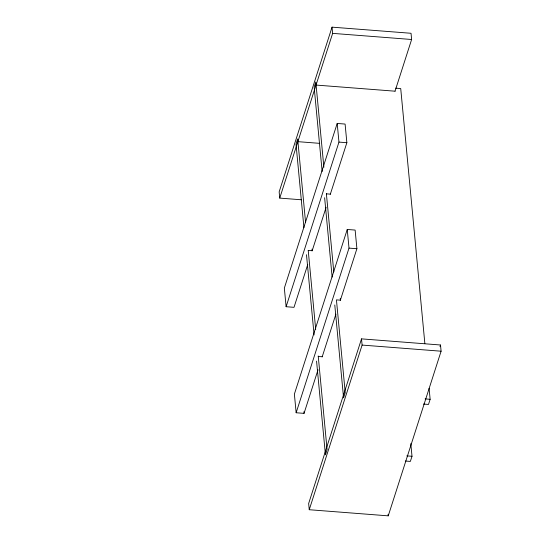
<?xml version="1.0" encoding="UTF-8"?>
<svg xmlns="http://www.w3.org/2000/svg" width="543" height="543" viewBox="0 0 543 543"><rect width="100%" height="100%" fill="white"/><g stroke="black" fill="none" stroke-linecap="round" stroke-linejoin="round"><path stroke-width="0.81" d="M395.032 91.176L411.621 39.496L411.037 33.279L332.044 27.15L279.156 191.883L279.74 198.1L301.589 199.797M279.74 198.1L332.635 33.367L332.044 27.15M330.28 194.353L346.862 142.707L345.097 124.062L337.196 123.451L284.342 288.075L286.107 306.72L294.007 307.331L307.738 264.563M286.107 306.72L338.961 142.096L337.196 123.451M312.144 250.846L326.133 207.27M340.318 300.374L356.9 248.721L355.136 230.076L347.242 229.465L294.381 394.109L296.145 412.755L304.046 413.366L318.035 369.783M296.145 412.755L349.006 248.11L347.242 229.465M322.182 356.873L335.913 314.098M361.516 338.866L308.655 503.504L309.245 509.721L388.238 515.85L441.099 351.206L440.509 344.995L361.516 338.866L362.106 345.076L309.245 509.721M439.993 346.61L440.509 344.995M429.099 388.326L430.137 399.302L428.488 404.447L423.445 404.053M410.807 443.611L412.008 456.276L410.352 461.421L405.309 461.027M332.635 33.367L411.621 39.496M395.677 88.17L400.72 88.557L424.864 343.57M316.101 85.068L395.087 91.197M338.961 142.096L346.862 142.707M297.931 141.662L319.691 143.352M326.397 193.837L330.348 194.143M349.006 248.11L356.9 248.721M308.227 250.432L312.177 250.737L312.021 249.115M362.106 345.076L441.099 351.206M318.266 356.466L322.216 356.771M425.094 398.908L430.137 399.302M406.822 455.876L412.008 456.276M388.089 514.296L388.238 515.85M340.23 298.555L340.386 300.177L336.436 299.872L345.226 392.711L343.57 397.856L334.78 304.969M323.879 167.258L315.802 81.973L314.153 87.118L322.148 171.554M326.357 193.43L333.796 271.962M324.626 197.733L332.14 277.106M305.587 222.542L297.673 138.947L296.016 144.092L303.931 227.687M308.22 250.404L315.7 329.418M318.218 355.957L327.09 449.685L325.44 454.83L316.562 361.102M306.49 254.708L314.085 334.929M303.89 411.743L304.046 413.366"/></g></svg>
